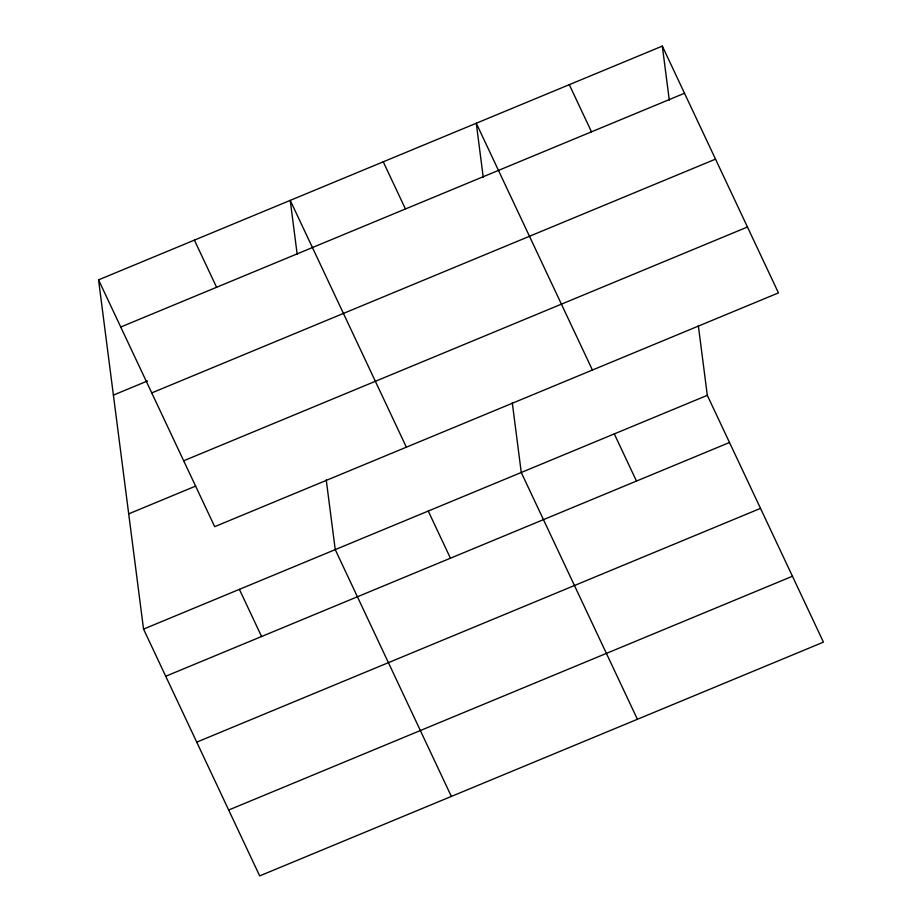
<?xml version="1.0" encoding="UTF-8"?>
<svg xmlns="http://www.w3.org/2000/svg" width="922" height="922" viewBox="0 0 922 922"><rect width="100%" height="100%" fill="white"/><g stroke="black" fill="none" stroke-linecap="round" stroke-linejoin="round"><path stroke-width="1.38" d="M98.55 279.862L662.319 46.1L778.456 292.896L214.688 526.669L98.55 279.862L143.544 629.104L259.681 875.9L823.45 642.138L707.312 395.331L698.334 325.616M120.747 327.022L684.516 93.26M113.394 395.112L147.532 380.959M151.75 392.91L715.518 159.137M183.685 460.781L747.454 227.019M128.7 513.854L195.648 486.09M143.544 629.104L707.312 395.331M165.73 676.252L729.509 442.491M196.732 742.141L760.5 508.379M228.679 810.023L792.447 576.25M569.3 84.674L591.498 131.834M592.42 370.045L476.282 123.248L483.243 177.312M614.294 433.905L636.48 481.065M383.252 161.811L405.45 208.971M637.402 719.275L521.264 472.479L512.286 402.764M406.372 447.182L290.234 200.385L297.195 254.449M428.246 511.053L450.432 558.202M194.392 240.123L216.589 287.284M451.354 796.424L335.228 549.616L326.238 479.901M239.386 589.354L261.571 636.514M662.319 46.1L669.291 100.164"/></g></svg>
